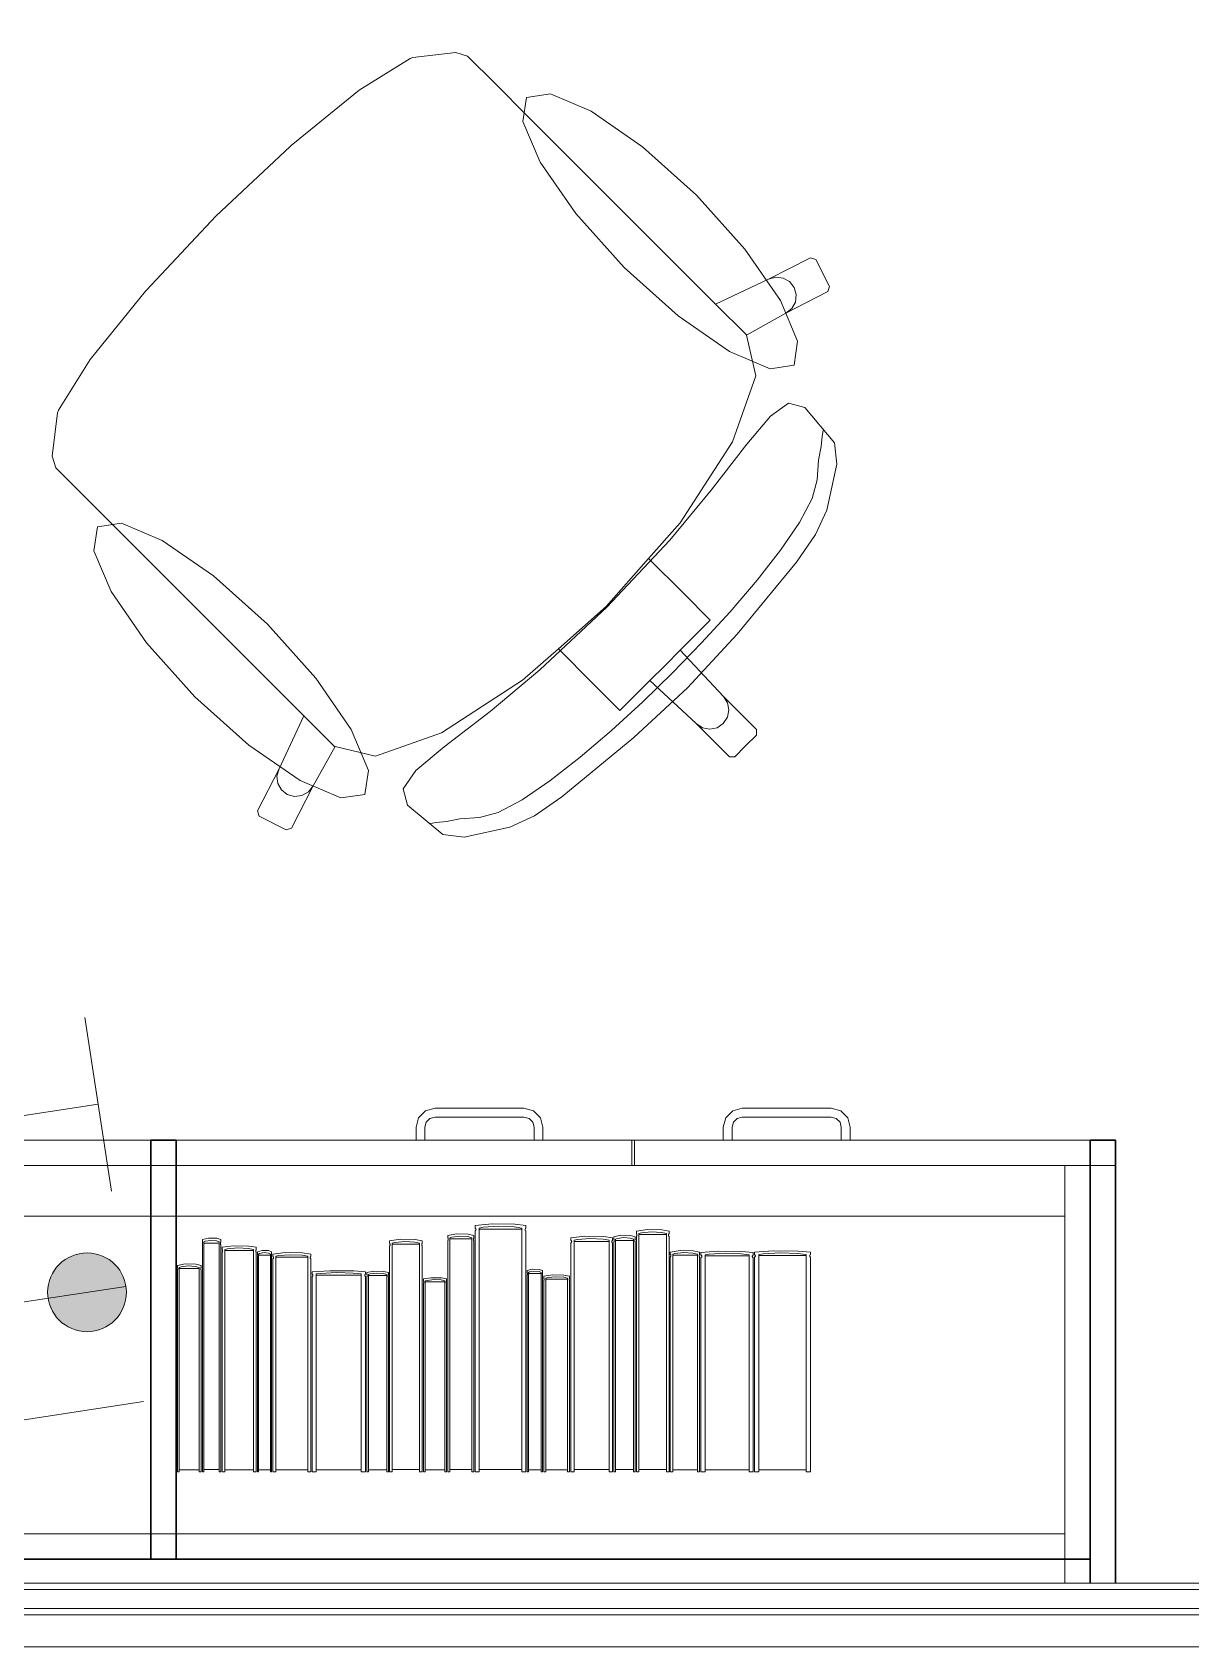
# Model space of a CAD drawing. Header units: inches. Extents: x -19 to 5698, y -728 to 92.
# Drawn here: x 197.531 to 198.443, y 18.6 to 19.871 of the extents above; entities that cross this region are included whole.
import ezdxf

# ---------------------------------------------------------------- set-up
doc = ezdxf.new("R2010")
doc.units = ezdxf.units.IN
doc.header["$MEASUREMENT"] = 0
doc.set_wipeout_variables(frame=1)
for name, pattern in [('HIDDEN', [0.375, 0.25, -0.125]), ('RAYITAS', [0.375, 0.25, -0.125]), ('Wipeout_Contour', [1, 0, -1])]:
    doc.linetypes.add(name, pattern=pattern)
for name, color, linetype, lineweight in [('00 conduct tomacorr', 120, 'HIDDEN', 30), ('T-TECHO-E', 150, 'Continuous', 20), ('TOMACORRIENTE', 22, 'RAYITAS', 9)]:
    doc.layers.add(name, color=color, linetype=linetype, lineweight=lineweight)
for name, color, linetype in [('02 _ ARQ _ ZON _ Espacio.3D', 7, 'Continuous'), ('Acabado - Muros', 7, 'Continuous'), ('Interior - Mobiliario', 7, 'Continuous')]:
    doc.layers.add(name, color=color, linetype=linetype)

# ---------------------------------------------------------------- blocks, each defined once
blk = doc.blocks.new('a')
at = {"layer": 'TOMACORRIENTE', "ltscale": 0.05}
h = blk.add_hatch(color=4, dxfattribs=at)
edge = h.paths.add_edge_path()
edge.add_arc((0, 0.0752), 0.02106, 0, 360)
at = {"layer": 'TOMACORRIENTE', "color": 4}
for p, q in [((-0.14553, 0.09625), (-0.0515, 0.09625)), ((-0.09851, 0.09625), (-0.09851, -0.09657)), ((0, 0.09625), (0, -0.09625)), ((0.06232, -0.09625), (0.06232, 0.09625))]:
    blk.add_line(p, q, dxfattribs=at)
blk.add_circle((0, 0.0752), 0.02106, dxfattribs=at)
blk = doc.blocks.new('CABLE 3FACE')
at = {"layer": 'T-TECHO-E', "rotation": 59.94170052614085}
blk.add_blockref('a', (0, 0), dxfattribs=at)

msp = doc.modelspace()

# ---------------------------------------------------------------- linework, layer by layer
at = {"layer": '02 _ ARQ _ ZON _ Espacio.3D', "color": 254, "linetype": 'Continuous', "lineweight": 0, "flags": 128}
for points in [[(205.02, 18.65), (205.02, 29.6999), (193.32, 29.6999), (193.32, 25.3384), (194.57, 25.3384), (194.57, 25.1632), (193.32, 25.1632), (193.32, 18.6489)], [(205.0199, 6.5), (205.02, 18.6001), (193.32, 18.6001), (193.32, 6.5)]]:
    msp.add_lwpolyline(points, close=True, dxfattribs=at)
at = {"layer": 'Interior - Mobiliario', "color": 175, "linetype": 'Continuous', "lineweight": 13}
for p, q in [((197.7884, 19.8257), (197.8284, 19.8506)), ((197.8284, 19.8506), (197.8305, 19.8515)), ((197.8305, 19.8515), (197.8644, 19.8555)), ((197.8644, 19.8555), (197.8737, 19.8526)), ((197.8737, 19.8526), (197.8957, 19.8306)), ((197.7347, 19.7821), (197.7884, 19.8257)), ((197.8957, 19.8306), (197.9212, 19.8051)), ((197.9212, 19.8051), (198.0691, 19.6573)), ((197.7339, 19.7814), (197.7347, 19.7821)), ((197.6755, 19.7266), (197.7339, 19.7814)), ((197.6755, 19.7266), (197.6207, 19.6682)), ((198.1108, 19.6769), (198.1439, 19.6938)), ((198.1439, 19.6938), (198.148, 19.6925)), ((198.148, 19.6925), (198.1588, 19.6712)), ((197.62, 19.6674), (197.5764, 19.6137)), ((197.6207, 19.6682), (197.62, 19.6674)), ((198.0691, 19.6573), (198.1108, 19.6769)), ((198.1108, 19.6769), (198.1165, 19.6785)), ((198.1165, 19.6785), (198.1223, 19.6778)), ((198.1223, 19.6778), (198.1274, 19.675)), ((198.1274, 19.675), (198.131, 19.6704)), ((198.131, 19.6704), (198.1326, 19.6647)), ((198.1588, 19.6712), (198.1574, 19.6671)), ((198.0933, 19.633), (198.0691, 19.6573)), ((198.1574, 19.6671), (198.1243, 19.6501)), ((198.1319, 19.6589), (198.129, 19.6538)), ((198.1326, 19.6647), (198.1319, 19.6589)), ((198.1243, 19.6501), (198.0933, 19.6328)), ((198.129, 19.6538), (198.1243, 19.6501)), ((198.0933, 19.633), (198.0933, 19.6328)), ((198.0933, 19.6328), (198.1008, 19.6009)), ((197.5764, 19.6137), (197.5515, 19.5737)), ((198.1008, 19.6009), (198.0825, 19.5489)), ((198.1122, 19.5691), (198.1265, 19.5792)), ((198.1265, 19.5792), (198.1394, 19.5758)), ((197.5506, 19.5716), (197.5466, 19.5376)), ((197.5515, 19.5737), (197.5506, 19.5716)), ((198.0936, 19.5469), (198.1122, 19.5691)), ((198.1394, 19.5758), (198.1626, 19.5479)), ((198.1522, 19.5451), (198.153, 19.5532)), ((198.153, 19.5532), (198.1538, 19.5577)), ((198.0825, 19.5489), (198.0411, 19.4851)), ((198.0657, 19.5107), (198.0936, 19.5469)), ((198.1502, 19.5344), (198.1522, 19.5451)), ((198.1626, 19.5479), (198.1645, 19.5311)), ((197.5466, 19.5376), (197.5495, 19.5284)), ((197.5495, 19.5284), (197.5715, 19.5064)), ((198.149, 19.519), (198.1502, 19.5344)), ((198.1645, 19.5311), (198.1567, 19.495)), ((198.1451, 19.5042), (198.149, 19.519)), ((197.5715, 19.5064), (197.597, 19.4809)), ((198.0329, 19.4714), (198.0657, 19.5107)), ((198.1351, 19.4854), (198.1451, 19.5042)), ((198.1567, 19.495), (198.1478, 19.4758)), ((197.597, 19.4809), (197.7448, 19.333)), ((198.0411, 19.4851), (198.0163, 19.4569)), ((198.1203, 19.4636), (198.1351, 19.4854)), ((197.9835, 19.4186), (198.0329, 19.4714)), ((198.1478, 19.4758), (198.1329, 19.4541)), ((198.0163, 19.4569), (197.983, 19.4191)), ((198.0163, 19.4569), (198.0437, 19.4296)), ((198.1329, 19.4541), (198.086, 19.3974)), ((198.1017, 19.4398), (198.1203, 19.4636)), ((198.0806, 19.415), (198.1017, 19.4398)), ((198.0437, 19.4296), (198.0648, 19.4084)), ((197.9835, 19.4186), (197.9307, 19.3692)), ((197.9452, 19.3858), (197.983, 19.4191)), ((198.058, 19.3904), (198.0806, 19.415)), ((198.0648, 19.4084), (198.0412, 19.3848)), ((198.0352, 19.3669), (198.058, 19.3904)), ((198.086, 19.3974), (198.0469, 19.3552)), ((197.917, 19.361), (197.9452, 19.3858)), ((197.9452, 19.3858), (197.9725, 19.3584)), ((198.0412, 19.3848), (198.0293, 19.3728)), ((198.0412, 19.3848), (198.0752, 19.3483)), ((197.9307, 19.3692), (197.8914, 19.3364)), ((198.0352, 19.3669), (198.0117, 19.3441)), ((198.0173, 19.3609), (198.0293, 19.3728)), ((197.8532, 19.3196), (197.917, 19.361)), ((197.9725, 19.3584), (197.9937, 19.3373)), ((197.9937, 19.3373), (198.0173, 19.3609)), ((198.0047, 19.3161), (198.0469, 19.3552)), ((198.0173, 19.3609), (198.0538, 19.3269)), ((198.0117, 19.3441), (197.9871, 19.3215)), ((198.0752, 19.3483), (198.0784, 19.3434)), ((198.0752, 19.3483), (198.1013, 19.3222)), ((198.0784, 19.3434), (198.0795, 19.3377)), ((198.0795, 19.3377), (198.0784, 19.3319)), ((197.7448, 19.333), (197.7252, 19.2913)), ((197.769, 19.3088), (197.7448, 19.333)), ((197.8914, 19.3364), (197.8552, 19.3085)), ((198.0538, 19.3269), (198.0587, 19.3237)), ((198.0538, 19.3269), (198.0799, 19.3008)), ((198.0702, 19.3237), (198.0751, 19.327)), ((198.0784, 19.3319), (198.0751, 19.327)), ((197.8012, 19.3013), (197.8532, 19.3196)), ((197.948, 19.2692), (198.0047, 19.3161)), ((197.9871, 19.3215), (197.9623, 19.3004)), ((198.0587, 19.3237), (198.0644, 19.3226)), ((198.0644, 19.3226), (198.0702, 19.3237)), ((198.1013, 19.3179), (198.0927, 19.3094)), ((198.1013, 19.3222), (198.1013, 19.3179)), ((197.752, 19.2778), (197.7693, 19.3088)), ((197.769, 19.3088), (197.7693, 19.3088)), ((197.7693, 19.3088), (197.8012, 19.3013)), ((197.8552, 19.3085), (197.8329, 19.2899)), ((197.9623, 19.3004), (197.9385, 19.2818)), ((198.0799, 19.3008), (198.0842, 19.3008)), ((198.0842, 19.3008), (198.0927, 19.3094)), ((197.7252, 19.2913), (197.7083, 19.2582)), ((197.7252, 19.2913), (197.7236, 19.2856)), ((197.8329, 19.2899), (197.8229, 19.2756)), ((197.7236, 19.2856), (197.7243, 19.2798)), ((197.7243, 19.2798), (197.7271, 19.2747)), ((197.7271, 19.2747), (197.7317, 19.2711)), ((197.735, 19.2446), (197.752, 19.2778)), ((197.7432, 19.2702), (197.7483, 19.2731)), ((197.7483, 19.2731), (197.752, 19.2778)), ((197.8229, 19.2756), (197.8263, 19.2627)), ((197.9385, 19.2818), (197.9167, 19.267)), ((197.7317, 19.2711), (197.7373, 19.2695)), ((197.7373, 19.2695), (197.7432, 19.2702)), ((197.8263, 19.2627), (197.8542, 19.2395)), ((197.9167, 19.267), (197.8979, 19.257)), ((197.9263, 19.2543), (197.948, 19.2692)), ((197.7083, 19.2582), (197.7096, 19.2541)), ((197.7096, 19.2541), (197.7309, 19.2433)), ((197.8489, 19.2491), (197.8444, 19.2483)), ((197.857, 19.2499), (197.8489, 19.2491)), ((197.8677, 19.2519), (197.857, 19.2499)), ((197.8831, 19.2531), (197.8677, 19.2519)), ((197.8979, 19.257), (197.8831, 19.2531)), ((197.9071, 19.2454), (197.9263, 19.2543)), ((197.7309, 19.2433), (197.735, 19.2446)), ((197.8542, 19.2395), (197.871, 19.2376)), ((197.871, 19.2376), (197.9071, 19.2454)), ((197.8406, 19.022), (197.8351, 19.0165)), ((197.8481, 19.024), (197.8406, 19.022)), ((197.9181, 19.024), (197.8481, 19.024)), ((197.9256, 19.022), (197.9181, 19.024)), ((197.9311, 19.0165), (197.9256, 19.022)), ((198.0771, 19.0165), (198.0826, 19.022)), ((198.0826, 19.022), (198.0901, 19.024)), ((198.0901, 19.024), (198.1601, 19.024)), ((198.1601, 19.024), (198.1676, 19.022)), ((198.1676, 19.022), (198.1731, 19.0165)), ((197.8351, 19.0165), (197.8331, 19.009)), ((197.8331, 19.009), (197.8331, 18.999)), ((197.8401, 19.009), (197.8412, 19.013)), ((197.8401, 18.999), (197.8401, 19.009)), ((197.8412, 19.013), (197.8441, 19.0159)), ((197.8441, 19.0159), (197.8481, 19.017)), ((197.8481, 19.017), (197.9181, 19.017)), ((197.9181, 19.017), (197.9221, 19.0159)), ((197.9221, 19.0159), (197.9251, 19.013)), ((197.9251, 19.013), (197.9261, 19.009)), ((197.9261, 19.009), (197.9261, 18.999)), ((197.9331, 19.009), (197.9311, 19.0165)), ((197.9331, 18.999), (197.9331, 19.009)), ((198.0751, 19.009), (198.0771, 19.0165)), ((198.0751, 18.999), (198.0751, 19.009)), ((198.0832, 19.013), (198.0821, 19.009)), ((198.0821, 19.009), (198.0821, 18.999)), ((198.0861, 19.0159), (198.0832, 19.013)), ((198.0901, 19.017), (198.0861, 19.0159)), ((198.1601, 19.017), (198.0901, 19.017)), ((198.1641, 19.0159), (198.1601, 19.017)), ((198.1671, 19.013), (198.1641, 19.0159)), ((198.1681, 19.009), (198.1671, 19.013)), ((198.1681, 18.999), (198.1681, 19.009)), ((198.1731, 19.0165), (198.1751, 19.009)), ((198.1751, 19.009), (198.1751, 18.999)), ((197.8331, 18.999), (197.8401, 18.999)), ((197.9261, 18.999), (197.9331, 18.999)), ((198.0031, 18.999), (198.0031, 18.979)), ((198.0051, 18.999), (198.0051, 18.979)), ((198.0821, 18.999), (198.0751, 18.999)), ((198.1751, 18.999), (198.1681, 18.999)), ((198.3641, 18.979), (196.9041, 18.979)), ((198.3441, 18.939), (198.3441, 18.979)), ((198.3641, 18.669), (198.3641, 18.979)), ((197.893, 18.9329), (197.8796, 18.9316)), ((197.8796, 18.9316), (197.8796, 18.9295)), ((197.8828, 18.9297), (197.8859, 18.9303)), ((197.8859, 18.9303), (197.8982, 18.9311)), ((197.9109, 18.9327), (197.893, 18.9329)), ((197.8982, 18.9311), (197.9105, 18.9306)), ((197.9105, 18.9306), (197.9165, 18.9297)), ((197.9197, 18.9316), (197.9109, 18.9327)), ((197.9197, 18.9295), (197.9197, 18.9316)), ((198.3441, 18.689), (198.3441, 18.939)), ((197.6696, 18.9218), (197.6648, 18.9206)), ((197.6648, 18.9206), (197.6648, 18.9186)), ((197.6648, 18.9186), (197.6648, 18.9184)), ((197.6648, 18.9184), (197.6649, 18.9182)), ((197.6649, 18.9182), (197.665, 18.9179)), ((197.665, 18.9171), (197.6649, 18.9169)), ((197.665, 18.9179), (197.665, 18.9177)), ((197.665, 18.9177), (197.665, 18.9174)), ((197.665, 18.9174), (197.665, 18.9171)), ((197.6659, 18.9187), (197.667, 18.9193)), ((197.6659, 18.7376), (197.6659, 18.9187)), ((197.6781, 18.9178), (197.6659, 18.9178)), ((197.667, 18.9193), (197.6715, 18.92)), ((197.6761, 18.9216), (197.6696, 18.9218)), ((197.6715, 18.92), (197.676, 18.9196)), ((197.676, 18.9196), (197.6781, 18.9187)), ((197.6793, 18.9206), (197.6761, 18.9216)), ((197.6781, 18.9187), (197.6781, 18.7376)), ((197.679, 18.9177), (197.6791, 18.918)), ((197.679, 18.9175), (197.679, 18.9177)), ((197.6791, 18.9172), (197.679, 18.9175)), ((197.6791, 18.9182), (197.6792, 18.9185)), ((197.6791, 18.918), (197.6791, 18.9182)), ((197.6791, 18.9169), (197.6791, 18.9172)), ((197.6792, 18.9185), (197.6793, 18.9186)), ((197.6793, 18.9186), (197.6793, 18.9206)), ((197.8209, 18.9208), (197.8123, 18.9196)), ((197.8123, 18.9196), (197.8123, 18.9176)), ((197.8123, 18.9176), (197.8125, 18.9175)), ((197.8125, 18.9175), (197.8126, 18.9173)), ((197.8126, 18.9173), (197.8127, 18.917)), ((197.8144, 18.9178), (197.8163, 18.9183)), ((197.8144, 18.7376), (197.8144, 18.9178)), ((197.8163, 18.9183), (197.8242, 18.9191)), ((197.8324, 18.9206), (197.8209, 18.9208)), ((197.8242, 18.9191), (197.8321, 18.9186)), ((197.8321, 18.9186), (197.8359, 18.9178)), ((197.838, 18.9196), (197.8324, 18.9206)), ((197.8359, 18.9178), (197.8359, 18.7376)), ((197.8376, 18.9171), (197.8377, 18.9173)), ((197.8377, 18.9173), (197.8379, 18.9175)), ((197.8379, 18.9175), (197.838, 18.9176)), ((197.838, 18.9176), (197.838, 18.9196)), ((197.865, 18.9251), (197.8582, 18.9239)), ((197.8582, 18.9239), (197.8582, 18.9219)), ((197.8582, 18.9219), (197.8583, 18.9217)), ((197.8583, 18.9199), (197.8582, 18.9198)), ((197.8582, 18.9198), (197.8582, 18.7376)), ((197.8583, 18.9217), (197.8584, 18.9215)), ((197.8584, 18.9201), (197.8583, 18.9199)), ((197.8584, 18.9215), (197.8585, 18.9212)), ((197.8585, 18.9204), (197.8584, 18.9201)), ((197.8585, 18.9212), (197.8585, 18.9209)), ((197.8585, 18.9209), (197.8585, 18.9207)), ((197.8585, 18.9207), (197.8585, 18.9204)), ((197.8598, 18.922), (197.8614, 18.9226)), ((197.8598, 18.7376), (197.8598, 18.922)), ((197.877, 18.9211), (197.8598, 18.9211)), ((197.8614, 18.9226), (197.8676, 18.9233)), ((197.8742, 18.9249), (197.865, 18.9251)), ((197.8676, 18.9233), (197.8739, 18.9229)), ((197.8739, 18.9229), (197.877, 18.922)), ((197.8786, 18.9239), (197.8742, 18.9249)), ((197.877, 18.922), (197.877, 18.7376)), ((197.8783, 18.9213), (197.8784, 18.9215)), ((197.8783, 18.921), (197.8783, 18.9213)), ((197.8783, 18.9207), (197.8783, 18.921)), ((197.8783, 18.9204), (197.8783, 18.9207)), ((197.8784, 18.9202), (197.8783, 18.9204)), ((197.8784, 18.9215), (197.8786, 18.9217)), ((197.8785, 18.9199), (197.8784, 18.9202)), ((197.8786, 18.9198), (197.8785, 18.9199)), ((197.8786, 18.9219), (197.8786, 18.9239)), ((197.8786, 18.9217), (197.8786, 18.9219)), ((197.8786, 18.7376), (197.8786, 18.9198)), ((197.8796, 18.9295), (197.8799, 18.9294)), ((197.8798, 18.9275), (197.8796, 18.9274)), ((197.8796, 18.9274), (197.8796, 18.7376)), ((197.88, 18.9277), (197.8798, 18.9275)), ((197.8799, 18.9294), (197.8801, 18.9291)), ((197.8802, 18.928), (197.88, 18.9277)), ((197.8801, 18.9291), (197.8802, 18.9289)), ((197.8802, 18.9289), (197.8803, 18.9286)), ((197.8803, 18.9283), (197.8802, 18.928)), ((197.8803, 18.9286), (197.8803, 18.9283)), ((197.8828, 18.7376), (197.8828, 18.9297)), ((197.9165, 18.9287), (197.8828, 18.9287)), ((197.9165, 18.9297), (197.9165, 18.7376)), ((197.919, 18.9286), (197.9191, 18.9289)), ((197.919, 18.9283), (197.919, 18.9286)), ((197.9191, 18.9281), (197.919, 18.9283)), ((197.9191, 18.9289), (197.9193, 18.9292)), ((197.9192, 18.9278), (197.9191, 18.9281)), ((197.9195, 18.9275), (197.9192, 18.9278)), ((197.9193, 18.9292), (197.9195, 18.9294)), ((197.9195, 18.9294), (197.9197, 18.9295)), ((197.9197, 18.9274), (197.9195, 18.9275)), ((197.9197, 18.7376), (197.9197, 18.9274)), ((197.966, 18.9232), (197.9551, 18.922)), ((197.9551, 18.922), (197.9551, 18.92)), ((197.9551, 18.92), (197.9553, 18.9198)), ((197.9552, 18.918), (197.9551, 18.9179)), ((197.9551, 18.9179), (197.9551, 18.7376)), ((197.9554, 18.9183), (197.9552, 18.918)), ((197.9553, 18.9198), (197.9555, 18.9196)), ((197.9556, 18.9185), (197.9554, 18.9183)), ((197.9555, 18.9196), (197.9556, 18.9193)), ((197.9556, 18.9193), (197.9557, 18.9191)), ((197.9557, 18.9191), (197.9556, 18.9188)), ((197.9556, 18.9188), (197.9556, 18.9185)), ((197.9577, 18.9201), (197.9602, 18.9207)), ((197.9577, 18.7376), (197.9577, 18.9201)), ((197.9853, 18.9192), (197.9577, 18.9192)), ((197.9602, 18.9207), (197.9703, 18.9214)), ((197.9807, 18.923), (197.966, 18.9232)), ((197.9703, 18.9214), (197.9804, 18.921)), ((197.9804, 18.921), (197.9853, 18.9201)), ((197.9879, 18.922), (197.9807, 18.923)), ((197.9853, 18.9201), (197.9853, 18.7376)), ((197.9874, 18.9194), (197.9876, 18.9196)), ((197.9874, 18.9191), (197.9874, 18.9194)), ((197.9874, 18.9188), (197.9874, 18.9191)), ((197.9874, 18.9186), (197.9874, 18.9188)), ((197.9875, 18.9183), (197.9874, 18.9186)), ((197.9877, 18.9181), (197.9875, 18.9183)), ((197.9876, 18.9196), (197.9878, 18.9199)), ((197.9879, 18.9179), (197.9877, 18.9181)), ((197.9878, 18.9199), (197.9879, 18.92)), ((197.9879, 18.92), (197.9879, 18.922)), ((197.9879, 18.7376), (197.9879, 18.9179)), ((197.9945, 18.924), (197.9889, 18.9228)), ((197.9889, 18.9228), (197.9889, 18.9208)), ((197.9889, 18.9208), (197.989, 18.9206)), ((197.989, 18.9188), (197.9889, 18.9187)), ((197.9889, 18.9187), (197.9889, 18.7376)), ((197.989, 18.9206), (197.9891, 18.9204)), ((197.9891, 18.9191), (197.989, 18.9188)), ((197.9891, 18.9204), (197.9892, 18.9201)), ((197.9892, 18.9196), (197.9891, 18.9193)), ((197.9891, 18.9193), (197.9891, 18.9191)), ((197.9892, 18.9201), (197.9892, 18.9199)), ((197.9892, 18.9199), (197.9892, 18.9196)), ((197.9902, 18.9209), (197.9915, 18.9215)), ((197.9902, 18.7376), (197.9902, 18.9209)), ((198.0043, 18.92), (197.9902, 18.92)), ((197.9915, 18.9215), (197.9967, 18.9223)), ((198.002, 18.9238), (197.9945, 18.924)), ((197.9967, 18.9223), (198.0018, 18.9218)), ((198.0018, 18.9218), (198.0043, 18.9209)), ((198.0057, 18.9228), (198.002, 18.9238)), ((198.0043, 18.9209), (198.0043, 18.7376)), ((198.0054, 18.9202), (198.0055, 18.9204)), ((198.0054, 18.9199), (198.0054, 18.9202)), ((198.0054, 18.9196), (198.0054, 18.9199)), ((198.0054, 18.9194), (198.0054, 18.9196)), ((198.0055, 18.9191), (198.0054, 18.9194)), ((198.0055, 18.9204), (198.0056, 18.9207)), ((198.0056, 18.9189), (198.0055, 18.9191)), ((198.0056, 18.9207), (198.0057, 18.9208)), ((198.0057, 18.9187), (198.0056, 18.9189)), ((198.0057, 18.9208), (198.0057, 18.9228)), ((198.0057, 18.7376), (198.0057, 18.9187)), ((198.0153, 18.9286), (198.0067, 18.9273)), ((198.0067, 18.9273), (198.0067, 18.9253)), ((198.0067, 18.9253), (198.0068, 18.9251)), ((198.0068, 18.9233), (198.0067, 18.9232)), ((198.0067, 18.9232), (198.0067, 18.7376)), ((198.0068, 18.9251), (198.007, 18.9249)), ((198.0069, 18.9235), (198.0068, 18.9233)), ((198.007, 18.9238), (198.0069, 18.9235)), ((198.007, 18.9249), (198.0071, 18.9246)), ((198.0071, 18.924), (198.007, 18.9238)), ((198.0071, 18.9246), (198.0071, 18.9243)), ((198.0071, 18.9243), (198.0071, 18.924)), ((198.0087, 18.9254), (198.0107, 18.926)), ((198.0087, 18.7376), (198.0087, 18.9254)), ((198.0304, 18.9245), (198.0087, 18.9245)), ((198.0107, 18.926), (198.0186, 18.9268)), ((198.0268, 18.9284), (198.0153, 18.9286)), ((198.0186, 18.9268), (198.0265, 18.9263)), ((198.0265, 18.9263), (198.0304, 18.9254)), ((198.0324, 18.9273), (198.0268, 18.9284)), ((198.0304, 18.9254), (198.0304, 18.7376)), ((198.032, 18.9247), (198.0322, 18.9249)), ((198.032, 18.9244), (198.032, 18.9247)), ((198.032, 18.9241), (198.032, 18.9244)), ((198.032, 18.9238), (198.032, 18.9241)), ((198.0321, 18.9236), (198.032, 18.9238)), ((198.0323, 18.9233), (198.0321, 18.9236)), ((198.0322, 18.9249), (198.0323, 18.9252)), ((198.0323, 18.9252), (198.0324, 18.9253)), ((198.0324, 18.9232), (198.0323, 18.9233)), ((198.0324, 18.9253), (198.0324, 18.9273)), ((198.0324, 18.7376), (198.0324, 18.9232)), ((197.6649, 18.9169), (197.6648, 18.9167)), ((197.6648, 18.9167), (197.6648, 18.9165)), ((197.6648, 18.9165), (197.6648, 18.7376)), ((197.6792, 18.9167), (197.6791, 18.9169)), ((197.6793, 18.9165), (197.6792, 18.9167)), ((197.6793, 18.7376), (197.6793, 18.9165)), ((197.6893, 18.9157), (197.6803, 18.9146)), ((197.6803, 18.9146), (197.6803, 18.9126)), ((197.6803, 18.9126), (197.6804, 18.9125)), ((197.6804, 18.9108), (197.6803, 18.9107)), ((197.6803, 18.9107), (197.6803, 18.7376)), ((197.6804, 18.9125), (197.6806, 18.9123)), ((197.6806, 18.911), (197.6804, 18.9108)), ((197.6806, 18.9123), (197.6807, 18.912)), ((197.6807, 18.9112), (197.6806, 18.911)), ((197.6807, 18.912), (197.6807, 18.9118)), ((197.6807, 18.9118), (197.6807, 18.9115)), ((197.6807, 18.9115), (197.6807, 18.9112)), ((197.6824, 18.9128), (197.6845, 18.9133)), ((197.6824, 18.7376), (197.6824, 18.9128)), ((197.7051, 18.9119), (197.6824, 18.9119)), ((197.6824, 18.9119), (197.6824, 18.7394)), ((197.6845, 18.9133), (197.6927, 18.914)), ((197.7013, 18.9155), (197.6893, 18.9157)), ((197.6927, 18.914), (197.701, 18.9136)), ((197.701, 18.9136), (197.7051, 18.9128)), ((197.7072, 18.9146), (197.7013, 18.9155)), ((197.7051, 18.9128), (197.7051, 18.7376)), ((197.7051, 18.7394), (197.7051, 18.9119)), ((197.7068, 18.9121), (197.7069, 18.9123)), ((197.7068, 18.9118), (197.7068, 18.9121)), ((197.7068, 18.9115), (197.7068, 18.9118)), ((197.7068, 18.9113), (197.7068, 18.9115)), ((197.7069, 18.911), (197.7068, 18.9113)), ((197.7069, 18.9123), (197.7071, 18.9125)), ((197.7071, 18.9108), (197.7069, 18.911)), ((197.7071, 18.9125), (197.7072, 18.9126)), ((197.7072, 18.9107), (197.7071, 18.9108)), ((197.7072, 18.9126), (197.7072, 18.9146)), ((197.7072, 18.7376), (197.7072, 18.9107)), ((197.7119, 18.9121), (197.7082, 18.9109)), ((197.7082, 18.9109), (197.7082, 18.909)), ((197.7082, 18.909), (197.7083, 18.9089)), ((197.7083, 18.9072), (197.7082, 18.9071)), ((197.7082, 18.9071), (197.7082, 18.7376)), ((197.7083, 18.9089), (197.7083, 18.9087)), ((197.7083, 18.9087), (197.7084, 18.9084)), ((197.7084, 18.9077), (197.7083, 18.9074)), ((197.7083, 18.9074), (197.7083, 18.9072)), ((197.7084, 18.9084), (197.7084, 18.9082)), ((197.7084, 18.9082), (197.7084, 18.9079)), ((197.7084, 18.9079), (197.7084, 18.9077)), ((197.7091, 18.9092), (197.7099, 18.9097)), ((197.7091, 18.7376), (197.7091, 18.9092)), ((197.7184, 18.9083), (197.7091, 18.9083)), ((197.7099, 18.9097), (197.7134, 18.9104)), ((197.7169, 18.9119), (197.7119, 18.9121)), ((197.7134, 18.9104), (197.7168, 18.91)), ((197.7168, 18.91), (197.7184, 18.9092)), ((197.7193, 18.9109), (197.7169, 18.9119)), ((197.7184, 18.9092), (197.7184, 18.7376)), ((197.7191, 18.9082), (197.7192, 18.9085)), ((197.7191, 18.908), (197.7191, 18.9082)), ((197.7192, 18.9077), (197.7191, 18.908)), ((197.7192, 18.9087), (197.7193, 18.9089)), ((197.7192, 18.9085), (197.7192, 18.9087)), ((197.7192, 18.9075), (197.7192, 18.9077)), ((197.7193, 18.9072), (197.7192, 18.9075)), ((197.7193, 18.909), (197.7193, 18.9109)), ((197.7193, 18.9089), (197.7193, 18.909)), ((197.7193, 18.9071), (197.7193, 18.9072)), ((197.7193, 18.7376), (197.7193, 18.9071)), ((197.7303, 18.9104), (197.7203, 18.9092)), ((197.7203, 18.9092), (197.7203, 18.9074)), ((197.7203, 18.9074), (197.7205, 18.9072)), ((197.7204, 18.9056), (197.7203, 18.9055)), ((197.7203, 18.9055), (197.7203, 18.7376)), ((197.7206, 18.9058), (197.7204, 18.9056)), ((197.7205, 18.9072), (197.7207, 18.907)), ((197.7208, 18.906), (197.7206, 18.9058)), ((197.7207, 18.907), (197.7208, 18.9068)), ((197.7208, 18.9068), (197.7208, 18.9065)), ((197.7208, 18.9065), (197.7208, 18.9063)), ((197.7208, 18.9063), (197.7208, 18.906)), ((197.7227, 18.9075), (197.725, 18.908)), ((197.7227, 18.7376), (197.7227, 18.9075)), ((197.7478, 18.9067), (197.7227, 18.9067)), ((197.725, 18.908), (197.7341, 18.9087)), ((197.7436, 18.9102), (197.7303, 18.9104)), ((197.7341, 18.9087), (197.7433, 18.9083)), ((197.7433, 18.9083), (197.7478, 18.9075)), ((197.7502, 18.9092), (197.7436, 18.9102)), ((197.7478, 18.9075), (197.7478, 18.7376)), ((197.7497, 18.9068), (197.7499, 18.9071)), ((197.7497, 18.9066), (197.7497, 18.9068)), ((197.7497, 18.9063), (197.7497, 18.9066)), ((197.7497, 18.9061), (197.7497, 18.9063)), ((197.7498, 18.9058), (197.7497, 18.9061)), ((197.75, 18.9056), (197.7498, 18.9058)), ((197.7499, 18.9071), (197.75, 18.9073)), ((197.75, 18.9073), (197.7502, 18.9074)), ((197.7502, 18.9055), (197.75, 18.9056)), ((197.7502, 18.9074), (197.7502, 18.9092)), ((197.7502, 18.7376), (197.7502, 18.9055)), ((197.8124, 18.9157), (197.8123, 18.9156)), ((197.8123, 18.9156), (197.8123, 18.7376)), ((197.8126, 18.916), (197.8124, 18.9157)), ((197.8127, 18.9162), (197.8126, 18.916)), ((197.8127, 18.917), (197.8128, 18.9167)), ((197.8128, 18.9165), (197.8127, 18.9162)), ((197.8128, 18.9167), (197.8128, 18.9165)), ((197.8359, 18.9169), (197.8144, 18.9169)), ((197.8376, 18.9168), (197.8376, 18.9171)), ((197.8376, 18.9165), (197.8376, 18.9168)), ((197.8376, 18.9163), (197.8376, 18.9165)), ((197.8377, 18.916), (197.8376, 18.9163)), ((197.8379, 18.9158), (197.8377, 18.916)), ((197.838, 18.9156), (197.8379, 18.9158)), ((197.838, 18.7376), (197.838, 18.9156)), ((198.0411, 18.912), (198.0334, 18.9108)), ((198.0334, 18.9108), (198.0334, 18.909)), ((198.0334, 18.909), (198.0335, 18.9088)), ((198.0335, 18.9071), (198.0334, 18.907)), ((198.0334, 18.907), (198.0334, 18.7376)), ((198.0335, 18.9088), (198.0337, 18.9086)), ((198.0336, 18.9074), (198.0335, 18.9071)), ((198.0337, 18.9076), (198.0336, 18.9074)), ((198.0337, 18.9086), (198.0338, 18.9084)), ((198.0338, 18.9078), (198.0337, 18.9076)), ((198.0338, 18.9084), (198.0338, 18.9081)), ((198.0338, 18.9081), (198.0338, 18.9078)), ((198.0353, 18.9091), (198.037, 18.9096)), ((198.0353, 18.7376), (198.0353, 18.9091)), ((198.0547, 18.9082), (198.0353, 18.9082)), ((198.037, 18.9096), (198.0441, 18.9103)), ((198.0514, 18.9118), (198.0411, 18.912)), ((198.0441, 18.9103), (198.0512, 18.9099)), ((198.0512, 18.9099), (198.0547, 18.9091)), ((198.0565, 18.9108), (198.0514, 18.9118)), ((198.0547, 18.9091), (198.0547, 18.7376)), ((198.0561, 18.9082), (198.0562, 18.9084)), ((198.0561, 18.9079), (198.0561, 18.9082)), ((198.0562, 18.9076), (198.0561, 18.9079)), ((198.0562, 18.9084), (198.0563, 18.9086)), ((198.0562, 18.9074), (198.0562, 18.9076)), ((198.0564, 18.9072), (198.0562, 18.9074)), ((198.0563, 18.9086), (198.0564, 18.9089)), ((198.0564, 18.9089), (198.0565, 18.909)), ((198.0565, 18.907), (198.0564, 18.9072)), ((198.0565, 18.909), (198.0565, 18.9108)), ((198.0565, 18.7376), (198.0565, 18.907)), ((198.0712, 18.9114), (198.0575, 18.9103)), ((198.0575, 18.9103), (198.0575, 18.9084)), ((198.0575, 18.9084), (198.0577, 18.9082)), ((198.0577, 18.9066), (198.0575, 18.9065)), ((198.0575, 18.9065), (198.0575, 18.7376)), ((198.0577, 18.9082), (198.058, 18.908)), ((198.0579, 18.9068), (198.0577, 18.9066)), ((198.0581, 18.907), (198.0579, 18.9068)), ((198.058, 18.908), (198.0581, 18.9078)), ((198.0581, 18.9078), (198.0582, 18.9075)), ((198.0582, 18.9073), (198.0581, 18.907)), ((198.0582, 18.9075), (198.0582, 18.9073)), ((198.0608, 18.9085), (198.0639, 18.909)), ((198.0608, 18.7376), (198.0608, 18.9085)), ((198.0954, 18.9077), (198.0608, 18.9077)), ((198.0639, 18.909), (198.0765, 18.9098)), ((198.0896, 18.9112), (198.0712, 18.9114)), ((198.0765, 18.9098), (198.0892, 18.9093)), ((198.0892, 18.9093), (198.0954, 18.9085)), ((198.0987, 18.9103), (198.0896, 18.9112)), ((198.0954, 18.9085), (198.0954, 18.7376)), ((198.098, 18.9076), (198.0981, 18.9078)), ((198.098, 18.9073), (198.098, 18.9076)), ((198.0981, 18.9071), (198.098, 18.9073)), ((198.0981, 18.9078), (198.0983, 18.9081)), ((198.0982, 18.9068), (198.0981, 18.9071)), ((198.0984, 18.9066), (198.0982, 18.9068)), ((198.0983, 18.9081), (198.0985, 18.9083)), ((198.0987, 18.9065), (198.0984, 18.9066)), ((198.0985, 18.9083), (198.0987, 18.9084)), ((198.0987, 18.9084), (198.0987, 18.9103)), ((198.0987, 18.7376), (198.0987, 18.9065)), ((198.1144, 18.9118), (198.0997, 18.9106)), ((198.0997, 18.9106), (198.0997, 18.9087)), ((198.0997, 18.9087), (198.0999, 18.9086)), ((198.0998, 18.9069), (198.0997, 18.9068)), ((198.0997, 18.9068), (198.0997, 18.7376)), ((198.1001, 18.9071), (198.0998, 18.9069)), ((198.0999, 18.9086), (198.1002, 18.9084)), ((198.1003, 18.9074), (198.1001, 18.9071)), ((198.1002, 18.9084), (198.1003, 18.9081)), ((198.1003, 18.9081), (198.1004, 18.9079)), ((198.1004, 18.9076), (198.1003, 18.9074)), ((198.1004, 18.9079), (198.1004, 18.9076)), ((198.1032, 18.9089), (198.1065, 18.9094)), ((198.1032, 18.7376), (198.1032, 18.9089)), ((198.1403, 18.908), (198.1032, 18.908)), ((198.1065, 18.9094), (198.1201, 18.9101)), ((198.1342, 18.9115), (198.1144, 18.9118)), ((198.1201, 18.9101), (198.1337, 18.9097)), ((198.1337, 18.9097), (198.1403, 18.9089)), ((198.1438, 18.9106), (198.1342, 18.9115)), ((198.1403, 18.9089), (198.1403, 18.7376)), ((198.1431, 18.9079), (198.1432, 18.9082)), ((198.1431, 18.9077), (198.1431, 18.9079)), ((198.1432, 18.9074), (198.1431, 18.9077)), ((198.1432, 18.9082), (198.1434, 18.9084)), ((198.1434, 18.9072), (198.1432, 18.9074)), ((198.1434, 18.9084), (198.1437, 18.9086)), ((198.1436, 18.9069), (198.1434, 18.9072)), ((198.1438, 18.9068), (198.1436, 18.9069)), ((198.1437, 18.9086), (198.1438, 18.9087)), ((198.1438, 18.9087), (198.1438, 18.9106)), ((198.1438, 18.7376), (198.1438, 18.9068)), ((197.6597, 18.9012), (197.6513, 18.9014)), ((197.6537, 18.8999), (197.6595, 18.8994)), ((197.6595, 18.8994), (197.6623, 18.8987)), ((197.6638, 18.9003), (197.6597, 18.9012)), ((197.6623, 18.8987), (197.6623, 18.7376)), ((197.6635, 18.898), (197.6636, 18.8983)), ((197.6635, 18.8978), (197.6635, 18.898)), ((197.6635, 18.8976), (197.6635, 18.8978)), ((197.6635, 18.8973), (197.6635, 18.8976)), ((197.6636, 18.8971), (197.6635, 18.8973)), ((197.6636, 18.8983), (197.6637, 18.8985)), ((197.6637, 18.8969), (197.6636, 18.8971)), ((197.6637, 18.8985), (197.6638, 18.8985)), ((197.6638, 18.8967), (197.6637, 18.8969)), ((197.6638, 18.8985), (197.6638, 18.9003)), ((197.6638, 18.7376), (197.6638, 18.8967)), ((197.7652, 18.8961), (197.7512, 18.8951)), ((197.7512, 18.8951), (197.7512, 18.8934)), ((197.7512, 18.8934), (197.7514, 18.8932)), ((197.7513, 18.8917), (197.7512, 18.8916)), ((197.7516, 18.8919), (197.7513, 18.8917)), ((197.7514, 18.8932), (197.7516, 18.893)), ((197.7516, 18.893), (197.7518, 18.8928)), ((197.7518, 18.8921), (197.7516, 18.8919)), ((197.7518, 18.8928), (197.7519, 18.8926)), ((197.7519, 18.8923), (197.7518, 18.8921)), ((197.7519, 18.8926), (197.7519, 18.8923)), ((197.7545, 18.8935), (197.7577, 18.894)), ((197.7545, 18.7376), (197.7545, 18.8935)), ((197.79, 18.8927), (197.7545, 18.8927)), ((197.7577, 18.894), (197.7707, 18.8946)), ((197.7841, 18.8959), (197.7652, 18.8961)), ((197.7707, 18.8946), (197.7837, 18.8942)), ((197.7837, 18.8942), (197.79, 18.8935)), ((197.7934, 18.8951), (197.7841, 18.8959)), ((197.79, 18.8935), (197.79, 18.7376)), ((197.7927, 18.8926), (197.7928, 18.8929)), ((197.7927, 18.8924), (197.7927, 18.8926)), ((197.7927, 18.8922), (197.7927, 18.8924)), ((197.7929, 18.892), (197.7927, 18.8922)), ((197.7928, 18.8929), (197.7929, 18.8931)), ((197.7929, 18.8931), (197.7932, 18.8933)), ((197.7931, 18.8917), (197.7929, 18.892)), ((197.7934, 18.8916), (197.7931, 18.8917)), ((197.7932, 18.8933), (197.7934, 18.8934)), ((197.7934, 18.8934), (197.7934, 18.8951)), ((197.8, 18.8957), (197.7944, 18.8947)), ((197.7944, 18.8947), (197.7944, 18.893)), ((197.7944, 18.893), (197.7945, 18.8929)), ((197.7945, 18.8929), (197.7945, 18.8926)), ((197.7945, 18.8926), (197.7946, 18.8924)), ((197.7946, 18.8917), (197.7945, 18.8915)), ((197.7946, 18.8924), (197.7946, 18.8922)), ((197.7946, 18.8922), (197.7946, 18.892)), ((197.7946, 18.892), (197.7946, 18.8917)), ((197.7957, 18.8931), (197.797, 18.8936)), ((197.7957, 18.7376), (197.7957, 18.8931)), ((197.81, 18.8923), (197.7957, 18.8923)), ((197.797, 18.8936), (197.8022, 18.8942)), ((197.8076, 18.8955), (197.8, 18.8957)), ((197.8022, 18.8942), (197.8074, 18.8938)), ((197.8074, 18.8938), (197.81, 18.8931)), ((197.8113, 18.8947), (197.8076, 18.8955)), ((197.81, 18.8931), (197.81, 18.7376)), ((197.8111, 18.8925), (197.8112, 18.8927)), ((197.8111, 18.8923), (197.8111, 18.8925)), ((197.8111, 18.892), (197.8111, 18.8923)), ((197.8111, 18.8918), (197.8111, 18.892)), ((197.8112, 18.8916), (197.8111, 18.8918)), ((197.8112, 18.8927), (197.8113, 18.8929)), ((197.8113, 18.893), (197.8113, 18.8947)), ((197.8113, 18.8929), (197.8113, 18.893)), ((197.9247, 18.8973), (197.9207, 18.8963)), ((197.9207, 18.8963), (197.9207, 18.8945)), ((197.9207, 18.8945), (197.9208, 18.8944)), ((197.9208, 18.8931), (197.9207, 18.8929)), ((197.9207, 18.8929), (197.9207, 18.8928)), ((197.9207, 18.8928), (197.9207, 18.7376)), ((197.9208, 18.8944), (197.9208, 18.8942)), ((197.9208, 18.8942), (197.9209, 18.894)), ((197.9209, 18.8933), (197.9208, 18.8931)), ((197.9209, 18.894), (197.9209, 18.8937)), ((197.9209, 18.8937), (197.9209, 18.8935)), ((197.9209, 18.8935), (197.9209, 18.8933)), ((197.9217, 18.8947), (197.9226, 18.8951)), ((197.9217, 18.7376), (197.9217, 18.8947)), ((197.9318, 18.8939), (197.9217, 18.8939)), ((197.9226, 18.8951), (197.9263, 18.8958)), ((197.9301, 18.8971), (197.9247, 18.8973)), ((197.9263, 18.8958), (197.93, 18.8954)), ((197.93, 18.8954), (197.9318, 18.8947)), ((197.9327, 18.8963), (197.9301, 18.8971)), ((197.9318, 18.8947), (197.9318, 18.7376)), ((197.9325, 18.8938), (197.9326, 18.894)), ((197.9325, 18.8936), (197.9325, 18.8938)), ((197.9326, 18.8933), (197.9325, 18.8936)), ((197.9326, 18.8942), (197.9327, 18.8944)), ((197.9326, 18.894), (197.9326, 18.8942)), ((197.9326, 18.8931), (197.9326, 18.8933)), ((197.9327, 18.8929), (197.9326, 18.8931)), ((197.9327, 18.8945), (197.9327, 18.8963)), ((197.9327, 18.8944), (197.9327, 18.8945)), ((197.9327, 18.8928), (197.9327, 18.8929)), ((197.9327, 18.7376), (197.9327, 18.8928)), ((197.9405, 18.8928), (197.9337, 18.8917)), ((197.9337, 18.8917), (197.9337, 18.8901)), ((197.9496, 18.8926), (197.9405, 18.8928)), ((197.9541, 18.8917), (197.9496, 18.8926)), ((197.9541, 18.8901), (197.9541, 18.8917)), ((197.7512, 18.8916), (197.7512, 18.7376)), ((197.7934, 18.7376), (197.7934, 18.8916)), ((197.7945, 18.8915), (197.7944, 18.8913)), ((197.7944, 18.8913), (197.7944, 18.8912)), ((197.7944, 18.8912), (197.7944, 18.7376)), ((197.8112, 18.8914), (197.8112, 18.8916)), ((197.8113, 18.8912), (197.8112, 18.8914)), ((197.8113, 18.7376), (197.8113, 18.8912)), ((197.8451, 18.8906), (197.839, 18.8896)), ((197.839, 18.8896), (197.839, 18.8879)), ((197.839, 18.8879), (197.8391, 18.8878)), ((197.8391, 18.8863), (197.839, 18.8863)), ((197.839, 18.8863), (197.839, 18.7376)), ((197.8391, 18.8878), (197.8392, 18.8876)), ((197.8392, 18.8865), (197.8391, 18.8863)), ((197.8392, 18.8876), (197.8393, 18.8874)), ((197.8393, 18.8867), (197.8392, 18.8865)), ((197.8393, 18.8874), (197.8393, 18.8872)), ((197.8393, 18.8872), (197.8393, 18.887)), ((197.8393, 18.887), (197.8393, 18.8867)), ((197.8404, 18.8881), (197.8418, 18.8885)), ((197.8404, 18.7376), (197.8404, 18.8881)), ((197.8557, 18.8873), (197.8404, 18.8873)), ((197.8418, 18.8885), (197.8474, 18.8892)), ((197.8532, 18.8904), (197.8451, 18.8906)), ((197.8474, 18.8892), (197.853, 18.8888)), ((197.853, 18.8888), (197.8557, 18.8881)), ((197.8572, 18.8896), (197.8532, 18.8904)), ((197.8557, 18.8881), (197.8557, 18.7376)), ((197.8569, 18.8874), (197.857, 18.8877)), ((197.8569, 18.8872), (197.8569, 18.8874)), ((197.8569, 18.887), (197.8569, 18.8872)), ((197.8569, 18.8868), (197.8569, 18.887)), ((197.857, 18.8866), (197.8569, 18.8868)), ((197.857, 18.8877), (197.8571, 18.8879)), ((197.8571, 18.8864), (197.857, 18.8866)), ((197.8571, 18.8879), (197.8572, 18.8879)), ((197.8572, 18.8863), (197.8571, 18.8864)), ((197.8572, 18.8879), (197.8572, 18.8896)), ((197.8572, 18.7376), (197.8572, 18.8863)), ((197.9337, 18.8901), (197.9338, 18.8899)), ((197.9338, 18.8885), (197.9337, 18.8884)), ((197.9337, 18.8884), (197.9337, 18.7376)), ((197.9338, 18.8899), (197.934, 18.8897)), ((197.9339, 18.8886), (197.9338, 18.8885)), ((197.934, 18.8889), (197.9339, 18.8886)), ((197.934, 18.8897), (197.934, 18.8895)), ((197.934, 18.8895), (197.9341, 18.8893)), ((197.9341, 18.8891), (197.934, 18.8889)), ((197.9341, 18.8893), (197.9341, 18.8891)), ((197.9354, 18.8902), (197.9369, 18.8907)), ((197.9354, 18.7376), (197.9354, 18.8902)), ((197.9525, 18.8894), (197.9354, 18.8894)), ((197.9369, 18.8907), (197.9432, 18.8913)), ((197.9432, 18.8913), (197.9494, 18.8909)), ((197.9494, 18.8909), (197.9525, 18.8902)), ((197.9525, 18.8902), (197.9525, 18.7376)), ((197.9538, 18.8896), (197.9539, 18.8898)), ((197.9538, 18.8894), (197.9538, 18.8896)), ((197.9538, 18.8891), (197.9538, 18.8894)), ((197.9538, 18.8889), (197.9538, 18.8891)), ((197.9539, 18.8887), (197.9538, 18.8889)), ((197.9539, 18.8898), (197.954, 18.89)), ((197.954, 18.8885), (197.9539, 18.8887)), ((197.954, 18.89), (197.9541, 18.8901)), ((197.9541, 18.8884), (197.954, 18.8885)), ((197.9541, 18.7376), (197.9541, 18.8884)), ((197.6659, 18.7395), (197.6781, 18.7395)), ((197.6824, 18.7394), (197.7051, 18.7394)), ((197.7091, 18.7394), (197.7184, 18.7394)), ((197.7227, 18.7394), (197.7478, 18.7394)), ((197.7545, 18.7392), (197.79, 18.7392)), ((197.7957, 18.7392), (197.81, 18.7392)), ((197.8144, 18.7395), (197.8359, 18.7395)), ((197.8404, 18.7392), (197.8557, 18.7392)), ((197.8598, 18.7395), (197.877, 18.7395)), ((197.8828, 18.7396), (197.9165, 18.7396)), ((197.9217, 18.7392), (197.9318, 18.7392)), ((197.9354, 18.7392), (197.9525, 18.7392)), ((197.9577, 18.7395), (197.9853, 18.7395)), ((197.9902, 18.7395), (198.0043, 18.7395)), ((198.0087, 18.7395), (198.0304, 18.7395)), ((198.0353, 18.7394), (198.0547, 18.7394)), ((198.0608, 18.7394), (198.0954, 18.7394)), ((198.1032, 18.7394), (198.1403, 18.7394)), ((197.6623, 18.7376), (197.6638, 18.7376)), ((197.6648, 18.7376), (197.6659, 18.7376)), ((197.6781, 18.7376), (197.6793, 18.7376)), ((197.6803, 18.7376), (197.6824, 18.7376)), ((197.7051, 18.7376), (197.7072, 18.7376)), ((197.7082, 18.7376), (197.7091, 18.7376)), ((197.7184, 18.7376), (197.7193, 18.7376)), ((197.7203, 18.7376), (197.7227, 18.7376)), ((197.7478, 18.7376), (197.7502, 18.7376)), ((197.7512, 18.7376), (197.7545, 18.7376)), ((197.79, 18.7376), (197.7934, 18.7376)), ((197.7944, 18.7376), (197.7957, 18.7376)), ((197.81, 18.7376), (197.8113, 18.7376)), ((197.8123, 18.7376), (197.8144, 18.7376)), ((197.8359, 18.7376), (197.838, 18.7376)), ((197.839, 18.7376), (197.8404, 18.7376)), ((197.8557, 18.7376), (197.8572, 18.7376)), ((197.8582, 18.7376), (197.8598, 18.7376)), ((197.877, 18.7376), (197.8786, 18.7376)), ((197.8796, 18.7376), (197.8828, 18.7376)), ((197.9165, 18.7376), (197.9197, 18.7376)), ((197.9207, 18.7376), (197.9217, 18.7376)), ((197.9318, 18.7376), (197.9327, 18.7376)), ((197.9337, 18.7376), (197.9354, 18.7376)), ((197.9525, 18.7376), (197.9541, 18.7376)), ((197.9551, 18.7376), (197.9577, 18.7376)), ((197.9853, 18.7376), (197.9879, 18.7376)), ((197.9889, 18.7376), (197.9902, 18.7376)), ((198.0043, 18.7376), (198.0057, 18.7376)), ((198.0067, 18.7376), (198.0087, 18.7376)), ((198.0304, 18.7376), (198.0324, 18.7376)), ((198.0334, 18.7376), (198.0353, 18.7376)), ((198.0547, 18.7376), (198.0565, 18.7376)), ((198.0575, 18.7376), (198.0608, 18.7376)), ((198.0954, 18.7376), (198.0987, 18.7376)), ((198.0997, 18.7376), (198.1032, 18.7376)), ((198.1403, 18.7376), (198.1438, 18.7376)), ((196.9041, 18.669), (198.3641, 18.669))]:
    msp.add_line(p, q, dxfattribs=at)
at = {"layer": 'Interior - Mobiliario', "color": 175, "linetype": 'Continuous', "lineweight": 13, "flags": 128}
for points in [[(198.054, 19.7431), (198.0921, 19.7006), (198.1201, 19.6602), (198.1337, 19.6281), (198.1309, 19.6092), (198.112, 19.6064), (198.0799, 19.62), (198.0395, 19.648), (197.997, 19.6861), (197.9589, 19.7286), (197.9309, 19.769), (197.9173, 19.801), (197.9201, 19.82), (197.9391, 19.8228), (197.9711, 19.8092), (198.0115, 19.7812)], [(197.659, 19.3481), (197.7015, 19.31), (197.7419, 19.282), (197.774, 19.2684), (197.7929, 19.2712), (197.7957, 19.2901), (197.7821, 19.3222), (197.7541, 19.3626), (197.716, 19.4051), (197.6735, 19.4432), (197.6331, 19.4712), (197.601, 19.4848), (197.5821, 19.482), (197.5793, 19.463), (197.5929, 19.431), (197.6209, 19.3906)]]:
    msp.add_lwpolyline(points, close=True, dxfattribs=at)

# ---------------------------------------------------------------- next in the draw order: wipeouts: each hides what was drawn before it
at = {"color": 254, "linetype": 'Wipeout_Contour', "lineweight": 0, "ltscale": 6483.446576}
msp.add_wipeout([(197.6441, 18.999), (197.6241, 18.999), (197.6241, 18.669), (197.6441, 18.669)], dxfattribs=at).dxf.layer = 'Interior - Mobiliario'

# ---------------------------------------------------------------- next in the draw order: linework, layer by layer
at = {"layer": 'Interior - Mobiliario', "color": 175, "linetype": 'Continuous', "lineweight": 13}
for p, q in [((197.6241, 18.999), (197.2651, 18.999)), ((197.6441, 18.999), (197.6241, 18.999)), ((197.6241, 18.999), (197.6241, 18.669)), ((197.6441, 18.999), (197.6241, 18.999)), ((197.6241, 18.999), (197.6241, 18.979)), ((197.6441, 18.669), (197.6441, 18.999)), ((197.6441, 18.999), (198.0031, 18.999)), ((197.6441, 18.999), (197.6441, 18.979)), ((198.3441, 18.979), (196.9241, 18.979)), ((197.6241, 18.979), (197.2651, 18.979)), ((197.6441, 18.979), (198.0031, 18.979)), ((196.9241, 18.939), (198.3441, 18.939)), ((197.6513, 18.9014), (197.6451, 18.9003)), ((197.6451, 18.9003), (197.6451, 18.8985)), ((197.6451, 18.8985), (197.6452, 18.8984)), ((197.6452, 18.8968), (197.6451, 18.8967)), ((197.6451, 18.8967), (197.6451, 18.7376)), ((197.6452, 18.8984), (197.6453, 18.8982)), ((197.6453, 18.897), (197.6452, 18.8968)), ((197.6453, 18.8982), (197.6454, 18.898)), ((197.6454, 18.8973), (197.6453, 18.897)), ((197.6454, 18.898), (197.6454, 18.8977)), ((197.6454, 18.8977), (197.6454, 18.8975)), ((197.6454, 18.8975), (197.6454, 18.8973)), ((197.6466, 18.8987), (197.648, 18.8992)), ((197.6466, 18.7376), (197.6466, 18.8987)), ((197.6623, 18.8979), (197.6466, 18.8979)), ((197.648, 18.8992), (197.6537, 18.8999)), ((197.6466, 18.7393), (197.6623, 18.7393)), ((197.6451, 18.7376), (197.6466, 18.7376)), ((198.3441, 18.689), (196.9241, 18.689)), ((197.6241, 18.669), (197.6441, 18.669))]:
    msp.add_line(p, q, dxfattribs=at)
at = {"layer": 'Interior - Mobiliario', "color": 175, "linetype": 'Continuous', "lineweight": 30}
for p, q in [((197.6241, 18.999), (197.6241, 18.669)), ((197.6241, 18.999), (197.6441, 18.999)), ((197.6441, 18.999), (197.6441, 18.669)), ((197.6241, 18.669), (197.6441, 18.669))]:
    msp.add_line(p, q, dxfattribs=at)

# ---------------------------------------------------------------- next in the draw order: wipeouts: each hides what was drawn before it
at = {"color": 254, "linetype": 'Wipeout_Contour', "lineweight": 0, "ltscale": 6483.438439}
msp.add_wipeout([(198.3641, 18.669), (196.9041, 18.669), (196.9041, 18.649), (198.3641, 18.649)], dxfattribs=at).dxf.layer = 'Interior - Mobiliario'

# ---------------------------------------------------------------- next in the draw order: linework, layer by layer
at = {"layer": 'Interior - Mobiliario', "color": 175, "linetype": 'Continuous', "lineweight": 13}
for p, q in [((197.6241, 18.999), (197.6241, 18.669)), ((197.6441, 18.669), (197.6441, 18.999)), ((198.3441, 18.649), (198.3441, 18.689)), ((198.3641, 18.669), (196.9041, 18.669)), ((197.6241, 18.669), (197.6441, 18.669)), ((198.3641, 18.649), (198.3641, 18.669)), ((196.9041, 18.649), (198.3641, 18.649)), ((196.9241, 18.649), (198.3441, 18.649))]:
    msp.add_line(p, q, dxfattribs=at)
at = {"layer": 'Interior - Mobiliario', "color": 175, "linetype": 'Continuous', "lineweight": 30}
for p, q in [((196.9041, 18.669), (198.3641, 18.669)), ((198.3641, 18.669), (198.3641, 18.649)), ((196.9041, 18.649), (198.3641, 18.649))]:
    msp.add_line(p, q, dxfattribs=at)

# ---------------------------------------------------------------- next in the draw order: wipeouts: each hides what was drawn before it
at = {"color": 254, "linetype": 'Wipeout_Contour', "lineweight": 0, "ltscale": 6486.405916}
msp.add_wipeout([(198.3841, 18.999), (198.3641, 18.999), (198.3641, 18.649), (198.3841, 18.649)], dxfattribs=at).dxf.layer = 'Interior - Mobiliario'

# ---------------------------------------------------------------- next in the draw order: linework, layer by layer
at = {"layer": 'Interior - Mobiliario', "color": 175, "linetype": 'Continuous', "lineweight": 13}
for p, q in [((196.8841, 18.999), (198.3841, 18.999)), ((198.3641, 18.999), (196.9041, 18.999)), ((198.3641, 18.999), (196.9041, 18.999)), ((198.3641, 18.999), (198.0051, 18.999)), ((198.3841, 18.999), (198.3641, 18.999)), ((198.3641, 18.999), (198.3641, 18.649)), ((198.3641, 18.649), (198.3641, 18.999)), ((198.3641, 18.669), (198.3641, 18.999)), ((198.3641, 18.999), (198.3641, 18.979)), ((198.3841, 18.649), (198.3841, 18.999)), ((198.3841, 18.999), (198.3841, 18.649)), ((198.3641, 18.979), (196.9041, 18.979)), ((198.3641, 18.979), (196.9041, 18.979)), ((198.3641, 18.979), (198.0051, 18.979)), ((198.3841, 18.979), (198.3441, 18.979)), ((198.3641, 18.669), (198.3641, 18.979)), ((198.3641, 18.669), (198.3641, 18.979)), ((198.3841, 18.649), (198.3841, 18.979)), ((196.9041, 18.669), (198.3641, 18.669)), ((196.9041, 18.669), (198.3641, 18.669)), ((196.9041, 18.669), (198.3641, 18.669)), ((198.3841, 18.649), (196.8841, 18.649)), ((196.9041, 18.649), (198.3641, 18.649)), ((198.3441, 18.649), (198.3841, 18.649)), ((198.3641, 18.649), (198.3841, 18.649))]:
    msp.add_line(p, q, dxfattribs=at)
at = {"layer": 'Interior - Mobiliario', "color": 175, "linetype": 'Continuous', "lineweight": 30}
for p, q in [((198.3641, 18.999), (198.3641, 18.649)), ((198.3641, 18.999), (198.3841, 18.999)), ((198.3841, 18.999), (198.3841, 18.649)), ((198.3641, 18.649), (198.3841, 18.649))]:
    msp.add_line(p, q, dxfattribs=at)

# ---------------------------------------------------------------- next in the draw order: wipeouts: each hides what was drawn before it
at = {"color": 254, "linetype": 'Wipeout_Contour', "lineweight": 0, "ltscale": 9730.248329}
msp.add_wipeout([(197.22, 18.65), (197.22, 18.6), (199.37, 18.6), (199.37, 18.617), (199.3535, 18.617), (199.3535, 18.65)], dxfattribs=at).dxf.layer = 'Acabado - Muros'

# ---------------------------------------------------------------- next in the draw order: linework, layer by layer
at = {"layer": 'Acabado - Muros', "color": 251, "linetype": 'Continuous', "lineweight": 13, "flags": 128}
for points in [[(199.3535, 18.65), (197.22, 18.65)], [(201.52, 18.6), (199.37, 18.6), (197.22, 18.6)]]:
    msp.add_lwpolyline(points, dxfattribs=at)

# ---------------------------------------------------------------- next in the draw order: wipeouts: each hides what was drawn before it
at = {"color": 254, "linetype": 'Wipeout_Contour', "lineweight": 0, "ltscale": 6486.047485}
msp.add_wipeout([(197.22, 18.645), (197.22, 18.625), (199.3535, 18.625), (199.3535, 18.645)], dxfattribs=at).dxf.layer = 'Acabado - Muros'

# ---------------------------------------------------------------- next in the draw order: hatches: boundary and pattern name
at = {"layer": 'Acabado - Muros', "linetype": 'Continuous', "lineweight": 0}
h = msp.add_hatch(dxfattribs=at)
h.set_pattern_fill('CONTRACHAPADO_0002', color=254, style=0, pattern_type=2)
h.set_pattern_definition([(0, (185.000038, 1e-08), (0, 0.03), [])])
h.paths.add_polyline_path([(197.22, 18.645), (197.22, 18.625), (199.3535, 18.625), (199.3535, 18.645)])

# ---------------------------------------------------------------- next in the draw order: linework, layer by layer
at = {"layer": '00 conduct tomacorr'}
msp.add_arc((192.3142, 17.7743), 5.264, 350.8266, 29.8415, dxfattribs=at)
at = {"layer": 'Acabado - Muros', "color": 7, "linetype": 'Continuous', "lineweight": 13, "flags": 128}
msp.add_lwpolyline([(197.22, 18.645), (197.22, 18.625), (199.3535, 18.625), (199.3535, 18.645)], close=True, dxfattribs=at)

# ---------------------------------------------------------------- next in the draw order: block references
at = {"layer": '00 conduct tomacorr', "xscale": 1.47256122672843, "yscale": 1.47256122672843, "zscale": 1.47256122672843, "rotation": 218.7253193264139}
msp.add_blockref('CABLE 3FACE', (197.4645, 18.8624), dxfattribs=at)

doc.saveas('drawing.dxf')
